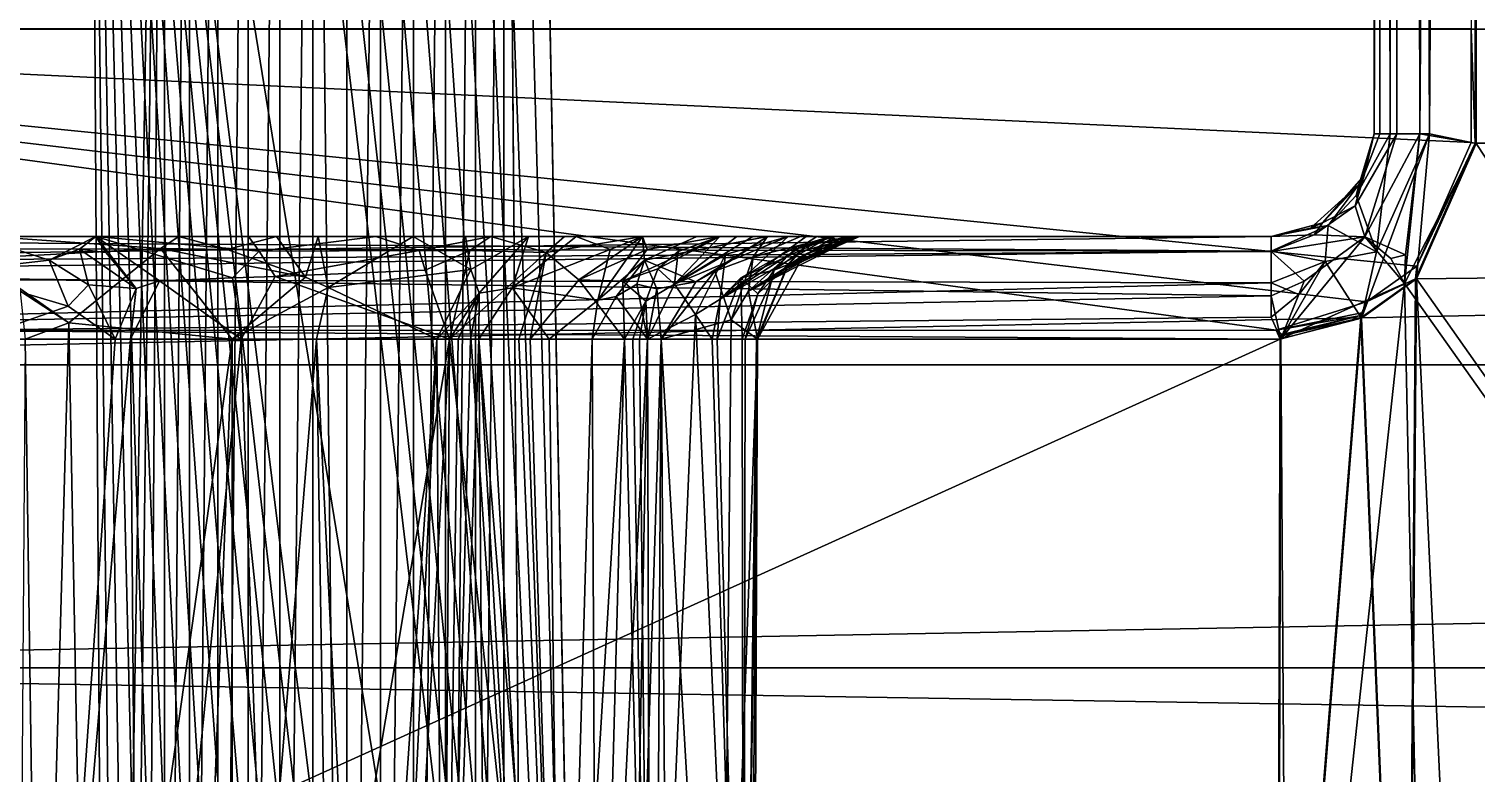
# Model space of a CAD drawing. Extents: x -30 to 83, y -53 to 60.
# Drawn here: x -0.119 to 2.699, y 0.551 to 2 of the extents above; entities that cross this region are included whole.
import ezdxf

# ---------------------------------------------------------------- set-up
doc = ezdxf.new("R2010")
doc.units = 0
doc.header["$MEASUREMENT"] = 0

msp = doc.modelspace()

# ---------------------------------------------------------------- linework, layer by layer
for points in [[(63.169998, -40), (-9.17, -40), (63.169998, 60)], [(-9.17, 60), (63.169998, 60), (-9.17, -40)], [(-7.187, 58, 2), (-7.187, -40, 2), (61.187, -40, 2)], [(61.187, 58, 2), (-7.187, 58, 2), (61.187, -40, 2)], [(2.5, 17.190451, 54.500221), (2.5, 1.795481, 54.500221), (2.5, 17.190451, 66.500221)], [(2.5, 1.795481, 54.500221), (2.5, 1.795481, 66.500221), (2.5, 17.190451, 66.500221)], [(2.54217, 17.190451, 54.377842), (2.53148, 1.795481, 54.39286), (2.5, 17.190451, 54.500221)], [(2.53148, 1.795481, 54.39286), (2.51111, 1.795481, 54.436111), (2.5, 17.190451, 54.500221)], [(2.5, 1.795481, 54.500221), (2.5, 17.190451, 54.500221), (2.51111, 1.795481, 54.436111)], [(2.5, 17.190451, 66.500221), (2.5, 1.795481, 66.500221), (2.55854, 17.190451, 66.639069)], [(2.54443, 1.795481, 66.625069), (2.55854, 17.190451, 66.639069), (2.5, 1.795481, 66.500221)], [(2.54217, 17.190451, 54.377842), (2.60809, 1.795481, 54.323662), (2.53148, 1.795481, 54.39286)], [(2.54217, 17.190451, 54.377842), (2.61992, 17.190451, 54.317379), (2.60809, 1.795481, 54.323662)], [(2.54443, 1.795481, 66.625069), (2.58918, 1.795481, 66.666077), (2.55854, 17.190451, 66.639069)], [(2.7, 17.190451, 66.700218), (2.55854, 17.190451, 66.639069), (2.58918, 1.795481, 66.666077)], [(2.69901, 1.776681, 66.700218), (2.7, 17.190451, 66.700218), (2.58918, 1.795481, 66.666077)], [(2.61992, 17.190451, 54.317379), (2.7, 17.190451, 54.30022), (2.60809, 1.795481, 54.323662)], [(2.69901, 1.776681, 54.30022), (2.60809, 1.795481, 54.323662), (2.7, 17.190451, 54.30022)], [(2.697, 1.777, 53.998001), (2.697359, 7.31, 53.998001), (2.689101, 2, 54)], [(2.697359, 7.31, 53.998001), (2.697, 1.777, 53.998001), (25.003, 1.777, 53.998001)], [(2.697359, 7.31, 53.998001), (25.003, 1.777, 53.998001), (25.002642, 7.31, 53.998001)], [(-2, 7, 68), (-2, -4, 68), (0.014999, 4.369999, 68)], [(-2, -4, 67), (-2, 7, 67), (-0.002998, 3.998001, 67)], [(0.964001, 4.692001, 68), (27.194, -2.101002, 68), (27.145, 4.145, 68)], [(0.964001, 4.692001, 68), (0.985001, 4.630001, 68), (27.145, -2.145, 68)], [(27.145, -2.145, 68), (27.194, -2.101002, 68), (0.964001, 4.692001, 68)], [(0.985001, 4.630001, 68), (0.998001, 4.566002, 68), (27.101, -2.194, 68)], [(27.101, -2.194, 68), (27.145, -2.145, 68), (0.985001, 4.630001, 68)], [(0.998001, 4.566002, 68), (1.001999, 4.5, 68), (27.064999, -2.249001, 68)], [(27.064999, -2.249001, 68), (27.101, -2.194, 68), (0.998001, 4.566002, 68)], [(0.972668, -2.015999, 67), (0.855, 4.145, 67), (26.997, 4.5, 67)], [(0.964001, -2.307999, 67), (0.935001, -2.249001, 67), (26.997, 4.5, 67)], [(0.935001, -2.249001, 67), (0.972668, -2.015999, 67), (26.997, 4.5, 67)], [(26.997, 4.5, 67), (27.001999, 4.433998, 67), (0.964001, -2.307999, 67)], [(1.001999, 4.5, 68), (0.998001, 4.433998, 68), (27.035999, -2.307999, 68)], [(27.035999, -2.307999, 68), (27.064999, -2.249001, 68), (1.001999, 4.5, 68)], [(0.985001, -2.369999, 67), (0.964001, -2.307999, 67), (27.001999, 4.433998, 67)], [(0.998001, 4.433998, 68), (0.985001, 4.369999, 68), (27.014999, -2.369999, 68)], [(27.001999, 4.433998, 67), (27.014999, 4.369999, 67), (0.985001, -2.369999, 67)], [(27.014999, -2.369999, 68), (27.035999, -2.307999, 68), (0.998001, 4.433998, 68)], [(0.014999, 4.369999, 68), (-2, -4, 68), (0.035999, 4.307999, 68)], [(0.985001, 4.369999, 68), (0.964001, 4.307999, 68), (27.001999, -2.433998, 68)], [(27.001999, -2.433998, 68), (27.014999, -2.369999, 68), (0.985001, 4.369999, 68)], [(0.998001, -2.433998, 67), (0.985001, -2.369999, 67), (27.014999, 4.369999, 67)], [(27.014999, 4.369999, 67), (27.035999, 4.307999, 67), (0.998001, -2.433998, 67)], [(0.035999, 4.307999, 68), (-2, -4, 68), (0.064999, 4.249001, 68)], [(0.964001, 4.307999, 68), (0.935001, 4.249001, 68), (26.997, -2.5, 68)], [(26.997, -2.5, 68), (27.001999, -2.433998, 68), (0.964001, 4.307999, 68)], [(1.001999, -2.5, 67), (0.998001, -2.433998, 67), (27.035999, 4.307999, 67)], [(27.035999, 4.307999, 67), (27.064999, 4.249001, 67), (1.001999, -2.5, 67)], [(0.064999, 4.249001, 68), (-2, -4, 68), (0.101002, 4.194, 68)], [(0.935001, 4.249001, 68), (0.898998, 4.194, 68), (26.997, -2.5, 68)], [(27.064999, 4.249001, 67), (27.101, 4.194, 67), (0.998001, -2.566002, 67)], [(0.998001, -2.566002, 67), (1.001999, -2.5, 67), (27.064999, 4.249001, 67)], [(0.101002, 4.194, 68), (-2, -4, 68), (0.145, 4.145, 68)], [(0.898998, 4.194, 68), (0.855, 4.145, 68), (27.001999, -2.566002, 68)], [(27.001999, -2.566002, 68), (26.997, -2.5, 68), (0.898998, 4.194, 68)], [(27.101, 4.194, 67), (27.145, 4.145, 67), (0.985001, -2.630001, 67)], [(0.985001, -2.630001, 67), (0.998001, -2.566002, 67), (27.101, 4.194, 67)], [(0.145, 4.145, 68), (-2, -4, 68), (0.035999, -2.307999, 68)], [(0.035999, -2.307999, 68), (0.064999, -2.249001, 68), (0.145, 4.145, 68)], [(0.064999, -2.249001, 68), (0.101002, -2.194, 68), (0.145, 4.145, 68)], [(0.101002, -2.194, 68), (0.145, -2.145, 68), (0.145, 4.145, 68)], [(0.194, 4.101002, 68), (0.145, 4.145, 68), (0.145, -2.145, 68)], [(0.855, 4.145, 68), (0.806, 4.101002, 68), (27.001999, -2.566002, 68)], [(0.855, 4.145, 67), (0.972668, -2.015999, 67), (0.806, 4.101002, 67)], [(27.145, 4.145, 67), (27.194, 4.101002, 67), (0.964001, -2.692001, 67)], [(0.964001, -2.692001, 67), (0.985001, -2.630001, 67), (27.145, 4.145, 67)], [(0.145, -2.145, 68), (0.194, -2.101002, 68), (0.194, 4.101002, 68)], [(0.249001, 4.064999, 68), (0.194, 4.101002, 68), (0.194, -2.101002, 68)], [(0.806, 4.101002, 68), (0.750999, 4.064999, 68), (0.750999, -2.064999, 68)], [(0.806, -2.101002, 68), (0.806, 4.101002, 68), (0.750999, -2.064999, 68)], [(0.750999, 4.064999, 67), (0.806, 4.101002, 67), (0.972668, -2.015999, 67)], [(0.855, -2.145, 68), (0.806, 4.101002, 68), (0.806, -2.101002, 68)], [(0.855, -2.145, 68), (27.001999, -2.566002, 68), (0.806, 4.101002, 68)], [(27.194, 4.101002, 67), (27.145, -2.145, 67), (0.964001, -2.692001, 67)], [(-0.002998, 3.998001, 67), (0.249001, 4.064999, 67), (0.972668, -2.015999, 67)], [(0.194, -2.101002, 68), (0.249001, -2.064999, 68), (0.249001, 4.064999, 68)], [(0.307999, 4.035999, 68), (0.249001, 4.064999, 68), (0.249001, -2.064999, 68)], [(0.307999, 4.035999, 67), (0.972668, -2.015999, 67), (0.249001, 4.064999, 67)], [(0.750999, 4.064999, 68), (0.692001, 4.035999, 68), (0.692001, -2.035999, 68)], [(0.692001, -2.035999, 68), (0.750999, -2.064999, 68), (0.750999, 4.064999, 68)], [(0.692001, 4.035999, 67), (0.750999, 4.064999, 67), (0.972668, -2.015999, 67)], [(0.249001, -2.064999, 68), (0.307999, -2.035999, 68), (0.307999, 4.035999, 68)], [(0.369999, 4.014999, 68), (0.307999, 4.035999, 68), (0.307999, -2.035999, 68)], [(0.369999, 4.014999, 67), (0.972668, -2.015999, 67), (0.307999, 4.035999, 67)], [(0.692001, 4.035999, 68), (0.630001, 4.014999, 68), (0.630001, -2.014999, 68)], [(0.630001, -2.014999, 68), (0.692001, -2.035999, 68), (0.692001, 4.035999, 68)], [(0.630001, 4.014999, 67), (0.692001, 4.035999, 67), (0.972668, -2.015999, 67)], [(0.307999, -2.035999, 68), (0.369999, -2.014999, 68), (0.369999, 4.014999, 68)], [(0.433998, 4.001999, 68), (0.369999, 4.014999, 68), (0.369999, -2.014999, 68)], [(0.433998, 4.001999, 67), (0.972668, -2.015999, 67), (0.369999, 4.014999, 67)], [(0.369999, -2.014999, 68), (0.433998, -2.001999, 68), (0.433998, 4.001999, 68)], [(0.433998, -2.001999, 68), (0.5, -1.997002, 68), (0.433998, 4.001999, 68)], [(0.5, 3.998001, 68), (0.433998, 4.001999, 68), (0.5, -1.997002, 68)], [(0.5, 3.998001, 67), (0.972668, -2.015999, 67), (0.433998, 4.001999, 67)], [(0.566002, 4.001999, 68), (0.5, 3.998001, 68), (0.5, -1.997002, 68)], [(0.5, -1.997002, 68), (0.566002, -2.001999, 68), (0.566002, 4.001999, 68)], [(0.5, 3.998001, 67), (0.566002, 4.001999, 67), (0.972668, -2.015999, 67)], [(0.630001, 4.014999, 68), (0.566002, 4.001999, 68), (0.566002, -2.001999, 68)], [(0.566002, -2.001999, 68), (0.630001, -2.014999, 68), (0.630001, 4.014999, 68)], [(0.566002, 4.001999, 67), (0.630001, 4.014999, 67), (0.972668, -2.015999, 67)], [(-2, -4, 67), (-0.002998, 3.998001, 67), (0.035999, -2.307999, 67)], [(0.5, -1.997002, 67), (0.433998, -2.001999, 67), (-0.002998, 3.998001, 67)], [(0.064999, -2.249001, 67), (0.035999, -2.307999, 67), (-0.002998, 3.998001, 67)], [(0.064999, -2.249001, 67), (-0.002998, 3.998001, 67), (0.101002, -2.194, 67)], [(0.145, -2.145, 67), (0.101002, -2.194, 67), (-0.002998, 3.998001, 67)], [(0.194, -2.101002, 67), (0.145, -2.145, 67), (-0.002998, 3.998001, 67)], [(0.249001, -2.064999, 67), (0.194, -2.101002, 67), (-0.002998, 3.998001, 67)], [(0.433998, -2.001999, 67), (0.369999, -2.014999, 67), (-0.002998, 3.998001, 67)], [(0.369999, -2.014999, 67), (0.307999, -2.035999, 67), (-0.002998, 3.998001, 67)], [(0.307999, -2.035999, 67), (0.249001, -2.064999, 67), (-0.002998, 3.998001, 67)], [(0.566002, -2.001999, 67), (0.5, -1.997002, 67), (-0.002998, 3.998001, 67)], [(0.566002, -2.001999, 67), (-0.002998, 3.998001, 67), (0.630001, -2.014999, 67)], [(0.692001, -2.035999, 67), (-0.002998, 3.998001, 67), (0.750999, -2.064999, 67)], [(0.972668, -2.015999, 67), (0.750999, -2.064999, 67), (-0.002998, 3.998001, 67)], [(0.630001, -2.014999, 67), (-0.002998, 3.998001, 67), (0.692001, -2.035999, 67)], [(-2, 2.703, 50.546001), (30, 1.999, 50.198002), (-2, 1.999, 50.198002)], [(-2, 2.703, 50.546001), (30, 2.703, 50.546001), (30, 1.999, 50.198002)], [(2.3094, 1.4132, 54), (-2, 2, 54), (-0.342, 1.4126, 54)], [(-2, 2, 54), (2.3094, 1.4132, 54), (2.485478, 1.46813, 54)], [(2.485478, 1.46813, 54), (2.583174, 1.537522, 54), (-2, 2, 54)], [(-2, 2, 54), (2.689087, 1.778565, 54), (2.689101, 2, 54)], [(2.689087, 1.778565, 54), (-2, 2, 54), (2.583174, 1.537522, 54)], [(-2, 1.999, 50.198002), (30, 1.999, 50.198002), (-2, 1.346, 49.762001)], [(30, 1.346, 49.762001), (-2, 1.346, 49.762001), (30, 1.999, 50.198002)], [(2.689087, 1.778565, 54), (2.697, 1.777, 53.998001), (2.689101, 2, 54)], [(2.54443, 1.795481, 66.625069), (2.4633, 1.654941, 66.574638), (2.48212, 1.594771, 66.65255)], [(2.4633, 1.654941, 66.574638), (2.54443, 1.795481, 66.625069), (2.5, 1.795481, 66.500221)], [(2.5, 1.795481, 66.500221), (2.48066, 1.714001, 66.500221), (2.4633, 1.654941, 66.574638)], [(2.5, 1.795481, 54.500221), (2.46533, 1.675511, 54.44585), (2.47114, 1.697271, 54.500221)], [(2.46533, 1.675511, 54.44585), (2.5, 1.795481, 54.500221), (2.51111, 1.795481, 54.436111)], [(2.46533, 1.675511, 54.44585), (2.51111, 1.795481, 54.436111), (2.53148, 1.795481, 54.39286)], [(2.53148, 1.795481, 54.39286), (2.50476, 1.565751, 54.325039), (2.46533, 1.675511, 54.44585)], [(2.47114, 1.697271, 54.500221), (2.48066, 1.714001, 66.500221), (2.5, 1.795481, 54.500221)], [(2.50476, 1.565751, 54.325039), (2.60809, 1.795481, 54.323662), (2.47574, 1.436881, 54.30022)], [(2.47574, 1.436881, 54.30022), (2.60809, 1.795481, 54.323662), (2.5827, 1.512871, 54.30022)], [(2.5, 1.795481, 66.500221), (2.5, 1.795481, 54.500221), (2.48066, 1.714001, 66.500221)], [(2.58918, 1.795481, 66.666077), (2.48212, 1.594771, 66.65255), (2.56156, 1.560081, 66.693787)], [(2.58918, 1.795481, 66.666077), (2.54443, 1.795481, 66.625069), (2.48212, 1.594771, 66.65255)], [(2.53148, 1.795481, 54.39286), (2.60809, 1.795481, 54.323662), (2.50476, 1.565751, 54.325039)], [(2.56156, 1.560081, 66.693787), (2.5592, 1.504281, 66.700218), (2.58918, 1.795481, 66.666077)], [(2.58918, 1.795481, 66.666077), (2.5592, 1.504281, 66.700218), (2.69901, 1.776681, 66.700218)], [(2.5592, 1.504281, 66.700218), (7.02967, -4.802359, 66.700218), (2.69901, 1.776681, 66.700218)], [(2.581, 1.513, 53.998001), (2.564, -0.727, 53.998001), (25.003, 1.777, 53.998001)], [(2.564, -0.727, 53.998001), (2.697, -0.973, 53.998001), (25.003, 1.777, 53.998001)], [(2.697, 1.777, 53.998001), (2.581, 1.513, 53.998001), (25.003, 1.777, 53.998001)], [(2.697, 1.777, 53.998001), (2.583174, 1.537522, 54), (2.581, 1.513, 53.998001)], [(2.60809, 1.795481, 54.323662), (2.69901, 1.776681, 54.30022), (2.5827, 1.512871, 54.30022)], [(2.5827, 1.512871, 54.30022), (2.69901, 1.776681, 54.30022), (7.02967, -4.802359, 54.30022)], [(2.583174, 1.537522, 54), (2.697, 1.777, 53.998001), (2.689087, 1.778565, 54)], [(25.003, 1.777, 53.998001), (2.697, -0.973, 53.998001), (9.813, -4.804, 53.998001)], [(2.47114, 1.697271, 54.500221), (2.41043, 1.616901, 54.438259), (2.37609, 1.611831, 54.500221)], [(2.37609, 1.611831, 54.500221), (2.39997, 1.622391, 66.500221), (2.47114, 1.697271, 54.500221)], [(2.48066, 1.714001, 66.500221), (2.47114, 1.697271, 54.500221), (2.39997, 1.622391, 66.500221)], [(2.39997, 1.622391, 66.500221), (2.4633, 1.654941, 66.574638), (2.48066, 1.714001, 66.500221)], [(2.41043, 1.616901, 54.438259), (2.47114, 1.697271, 54.500221), (2.46533, 1.675511, 54.44585)], [(2.46533, 1.675511, 54.44585), (2.50476, 1.565751, 54.325039), (2.41043, 1.616901, 54.438259)], [(2.38319, 1.599141, 66.571922), (2.4633, 1.654941, 66.574638), (2.39997, 1.622391, 66.500221)], [(2.4633, 1.654941, 66.574638), (2.38319, 1.599141, 66.571922), (2.48212, 1.594771, 66.65255)], [(2.3, 1.595551, 66.500221), (2.39997, 1.622391, 66.500221), (2.37609, 1.611831, 54.500221)], [(2.38319, 1.599141, 66.571922), (2.39997, 1.622391, 66.500221), (2.3, 1.595551, 66.500221)], [(2.3, 1.595551, 54.500221), (2.37609, 1.611831, 54.500221), (2.41043, 1.616901, 54.438259)], [(2.3, 1.595551, 54.500221), (2.41043, 1.616901, 54.438259), (2.3, 1.566771, 54.401321)], [(2.41043, 1.616901, 54.438259), (2.40466, 1.546811, 54.349331), (2.3, 1.566771, 54.401321)], [(2.3, 1.595551, 54.500221), (2.3, 1.595551, 66.500221), (2.37609, 1.611831, 54.500221)], [(2.50476, 1.565751, 54.325039), (2.40466, 1.546811, 54.349331), (2.41043, 1.616901, 54.438259)], [(0.01133, 1.595551, 61.727219), (-2.10865, 1.595171, 66.501266), (0.30902, 1.595551, 61.747341)], [(2.3, 1.595551, 66.500221), (0.30902, 1.595551, 61.747341), (-2.10865, 1.595171, 66.501266)], [(-2.10865, 1.595171, 66.501266), (0.01133, 1.595551, 61.727219), (-0.22281, 1.595551, 61.657032)], [(-2.10865, 1.595171, 66.501266), (-2.1, 1.539081, 66.63459), (2.3, 1.595551, 66.500221)], [(-2.1, 1.595551, 54.500221), (-0.19604, 1.595551, 59.337261), (0.17339, 1.595551, 59.25613)], [(2.3, 1.595551, 54.500221), (-2.1, 1.595551, 54.500221), (0.17339, 1.595551, 59.25613)], [(2.3, 1.595551, 54.500221), (2.3, 1.566771, 54.401321), (-2.1, 1.595551, 54.500221)], [(-2.1, 1.595551, 54.500221), (2.3, 1.566771, 54.401321), (-2.1, 1.574771, 54.416698)], [(2.3, 1.595551, 66.500221), (-2.1, 1.539081, 66.63459), (2.3, 1.566091, 66.603706)], [(-0.07939, 1.549631, 61.58065), (-0.26987, 1.527581, 61.472061), (-0.22281, 1.595551, 61.657032)], [(0.13771, 1.572451, 59.34581), (-0.19604, 1.595551, 59.337261), (-0.23238, 1.552361, 59.484638)], [(-0.07939, 1.549631, 61.58065), (-0.22281, 1.595551, 61.657032), (0.01133, 1.595551, 61.727219)], [(-0.19604, 1.595551, 59.337261), (0.13771, 1.572451, 59.34581), (0.17339, 1.595551, 59.25613)], [(-0.07939, 1.549631, 61.58065), (0.01133, 1.595551, 61.727219), (-0.01998, 1.570791, 61.624619)], [(0.03136, 1.564271, 61.624222), (-0.01998, 1.570791, 61.624619), (0.01133, 1.595551, 61.727219)], [(0.32943, 1.566821, 61.648659), (0.01133, 1.595551, 61.727219), (0.30902, 1.595551, 61.747341)], [(0.01133, 1.595551, 61.727219), (0.0903, 1.494401, 61.56707), (0.03136, 1.564271, 61.624222)], [(0.27785, 1.514811, 61.590939), (0.13576, 1.509461, 61.583561), (0.01133, 1.595551, 61.727219)], [(0.0903, 1.494401, 61.56707), (0.01133, 1.595551, 61.727219), (0.13576, 1.509461, 61.583561)], [(0.32943, 1.566821, 61.648659), (0.27785, 1.514811, 61.590939), (0.01133, 1.595551, 61.727219)], [(0.13771, 1.572451, 59.34581), (0.26699, 1.570111, 59.343231), (0.17339, 1.595551, 59.25613)], [(0.17339, 1.595551, 59.25613), (0.36334, 1.595551, 59.255669), (2.3, 1.595551, 54.500221)], [(0.17339, 1.595551, 59.25613), (0.26699, 1.570111, 59.343231), (0.36334, 1.595551, 59.255669)], [(0.4198, 1.516751, 59.421421), (0.36334, 1.595551, 59.255669), (0.26699, 1.570111, 59.343231)], [(0.5569, 1.595551, 61.70908), (0.30902, 1.595551, 61.747341), (2.3, 1.595551, 66.500221)], [(0.5569, 1.595551, 61.70908), (0.32943, 1.566821, 61.648659), (0.30902, 1.595551, 61.747341)], [(0.5569, 1.595551, 61.70908), (0.6412, 1.568361, 61.582951), (0.32943, 1.566821, 61.648659)], [(0.36334, 1.595551, 59.255669), (0.44435, 1.595551, 59.265419), (2.3, 1.595551, 54.500221)], [(0.44435, 1.595551, 59.265419), (0.36334, 1.595551, 59.255669), (0.4198, 1.516751, 59.421421)], [(0.4198, 1.516751, 59.421421), (0.46407, 1.496571, 59.442211), (0.44435, 1.595551, 59.265419)], [(0.44435, 1.595551, 59.265419), (0.6294, 1.595551, 59.309502), (2.3, 1.595551, 54.500221)], [(0.6294, 1.595551, 59.309502), (0.44435, 1.595551, 59.265419), (0.46407, 1.496571, 59.442211)], [(0.74136, 1.531371, 59.510502), (0.6294, 1.595551, 59.309502), (0.46407, 1.496571, 59.442211)], [(2.3, 1.595551, 66.500221), (0.78072, 1.595551, 61.630329), (0.5569, 1.595551, 61.70908)], [(0.78072, 1.595551, 61.630329), (0.6412, 1.568361, 61.582951), (0.5569, 1.595551, 61.70908)], [(0.6294, 1.595551, 59.309502), (0.7315, 1.595551, 59.347), (2.3, 1.595551, 54.500221)], [(0.6294, 1.595551, 59.309502), (0.74136, 1.531371, 59.510502), (0.7315, 1.595551, 59.347)], [(0.73969, 1.568521, 61.543339), (0.6412, 1.568361, 61.582951), (0.78072, 1.595551, 61.630329)], [(2.3, 1.595551, 54.500221), (0.7315, 1.595551, 59.347), (0.85404, 1.595551, 59.405849)], [(0.74136, 1.531371, 59.510502), (0.85404, 1.595551, 59.405849), (0.7315, 1.595551, 59.347)], [(0.73969, 1.568521, 61.543339), (0.78072, 1.595551, 61.630329), (0.888, 1.564581, 61.453789)], [(0.75816, 1.485381, 59.555542), (0.85404, 1.595551, 59.405849), (0.74136, 1.531371, 59.510502)], [(0.85404, 1.595551, 59.405849), (0.75816, 1.485381, 59.555542), (0.82233, 1.495521, 59.584541)], [(0.924, 1.595551, 61.552589), (0.78072, 1.595551, 61.630329), (2.3, 1.595551, 66.500221)], [(0.924, 1.595551, 61.552589), (0.888, 1.564581, 61.453789), (0.78072, 1.595551, 61.630329)], [(0.9469, 1.595551, 59.462521), (0.82233, 1.495521, 59.584541), (1.01269, 1.570451, 59.634102)], [(0.82233, 1.495521, 59.584541), (0.9469, 1.595551, 59.462521), (0.85404, 1.595551, 59.405849)], [(0.85404, 1.595551, 59.405849), (0.9469, 1.595551, 59.462521), (2.3, 1.595551, 54.500221)], [(0.924, 1.595551, 61.552589), (1.0761, 1.595551, 61.438339), (0.888, 1.564581, 61.453789)], [(1.0761, 1.595551, 61.438339), (0.95188, 1.511401, 61.33305), (0.888, 1.564581, 61.453789)], [(2.3, 1.595551, 66.500221), (1.0761, 1.595551, 61.438339), (0.924, 1.595551, 61.552589)], [(0.9469, 1.595551, 59.462521), (1.0761, 1.595551, 59.562099), (2.3, 1.595551, 54.500221)], [(1.0761, 1.595551, 59.562099), (0.9469, 1.595551, 59.462521), (1.01269, 1.570451, 59.634102)], [(0.95188, 1.511401, 61.33305), (1.0761, 1.595551, 61.438339), (1.08511, 1.570451, 61.296741)], [(0.98871, 1.471761, 59.731529), (1.07952, 1.549511, 59.742661), (1.0761, 1.595551, 59.562099)], [(1.0761, 1.595551, 59.562099), (1.01269, 1.570451, 59.634102), (0.98871, 1.471761, 59.731529)], [(1.03731, 1.508951, 61.251148), (1.08511, 1.570451, 61.296741), (1.22612, 1.595551, 61.28104)], [(1.22612, 1.595551, 61.28104), (1.10551, 1.532521, 61.19989), (1.03731, 1.508951, 61.251148)], [(1.0761, 1.595551, 59.562099), (1.1816, 1.595551, 59.667999), (2.3, 1.595551, 54.500221)], [(1.22612, 1.595551, 61.28104), (1.0761, 1.595551, 61.438339), (2.3, 1.595551, 66.500221)], [(1.0761, 1.595551, 61.438339), (1.22612, 1.595551, 61.28104), (1.08511, 1.570451, 61.296741)], [(1.1816, 1.595551, 59.667999), (1.0761, 1.595551, 59.562099), (1.07952, 1.549511, 59.742661)], [(1.07952, 1.549511, 59.742661), (1.17951, 1.507471, 59.93784), (1.31949, 1.595551, 59.853149)], [(1.31949, 1.595551, 59.853149), (1.1816, 1.595551, 59.667999), (1.07952, 1.549511, 59.742661)], [(1.14531, 1.566091, 61.2164), (1.10551, 1.532521, 61.19989), (1.22612, 1.595551, 61.28104)], [(1.25917, 1.595551, 61.237831), (1.13843, 1.502861, 61.120102), (1.22612, 1.595551, 61.28104)], [(1.13843, 1.502861, 61.120102), (1.25917, 1.595551, 61.237831), (1.29032, 1.595551, 61.193218)], [(1.14531, 1.566091, 61.2164), (1.22612, 1.595551, 61.28104), (1.13843, 1.502861, 61.120102)], [(1.23754, 1.560471, 61.06881), (1.13843, 1.502861, 61.120102), (1.35916, 1.595551, 61.075989)], [(1.29032, 1.595551, 61.193218), (1.35916, 1.595551, 61.075989), (1.13843, 1.502861, 61.120102)], [(1.21685, 1.528211, 59.971298), (1.31949, 1.595551, 59.853149), (1.17951, 1.507471, 59.93784)], [(2.3, 1.595551, 54.500221), (1.1816, 1.595551, 59.667999), (1.31949, 1.595551, 59.853149)], [(1.31949, 1.595551, 59.853149), (1.21685, 1.528211, 59.971298), (1.29141, 1.555901, 60.0564)], [(1.25917, 1.595551, 61.237831), (1.22612, 1.595551, 61.28104), (2.3, 1.595551, 66.500221)], [(1.22731, 1.473601, 60.929089), (1.39464, 1.595551, 61.002522), (1.41541, 1.595551, 60.952229)], [(1.22731, 1.473601, 60.929089), (1.23754, 1.560471, 61.06881), (1.35916, 1.595551, 61.075989)], [(1.39464, 1.595551, 61.002522), (1.22731, 1.473601, 60.929089), (1.35916, 1.595551, 61.075989)], [(1.22731, 1.473601, 60.929089), (1.41541, 1.595551, 60.952229), (1.44214, 1.595551, 60.875141)], [(1.44214, 1.595551, 60.875141), (1.26724, 1.514811, 60.89476), (1.22731, 1.473601, 60.929089)], [(1.29032, 1.595551, 61.193218), (1.25917, 1.595551, 61.237831), (2.3, 1.595551, 66.500221)], [(1.26724, 1.514811, 60.89476), (1.44214, 1.595551, 60.875141), (1.37624, 1.576191, 60.814178)], [(1.28204, 1.489221, 60.200169), (1.49261, 1.595551, 60.36446), (1.4761, 1.595551, 60.256931)], [(1.49261, 1.595551, 60.36446), (1.28204, 1.489221, 60.200169), (1.35564, 1.533501, 60.476151)], [(1.4761, 1.595551, 60.256931), (1.37506, 1.572121, 60.225601), (1.28204, 1.489221, 60.200169)], [(1.4503, 1.595551, 60.151249), (1.28204, 1.489221, 60.200169), (1.37506, 1.572121, 60.225601)], [(1.4503, 1.595551, 60.151249), (1.29141, 1.555901, 60.0564), (1.28204, 1.489221, 60.200169)], [(1.35916, 1.595551, 61.075989), (1.29032, 1.595551, 61.193218), (2.3, 1.595551, 66.500221)], [(1.29141, 1.555901, 60.0564), (1.4503, 1.595551, 60.151249), (1.38317, 1.595551, 59.973259)], [(1.38317, 1.595551, 59.973259), (1.31949, 1.595551, 59.853149), (1.29141, 1.555901, 60.0564)], [(1.31949, 1.595551, 59.853149), (1.38317, 1.595551, 59.973259), (2.3, 1.595551, 54.500221)], [(1.33215, 1.530051, 60.714939), (1.37624, 1.576191, 60.814178), (1.49261, 1.595551, 60.635979)], [(1.38323, 1.566091, 60.674221), (1.33215, 1.530051, 60.714939), (1.49261, 1.595551, 60.635979)], [(1.49261, 1.595551, 60.36446), (1.35564, 1.533501, 60.476151), (1.49852, 1.595551, 60.445839)], [(1.46076, 1.591091, 60.51992), (1.49852, 1.595551, 60.445839), (1.35564, 1.533501, 60.476151)], [(1.35564, 1.533501, 60.476151), (1.38995, 1.559751, 60.54388), (1.46076, 1.591091, 60.51992)], [(1.38323, 1.566091, 60.674221), (1.49261, 1.595551, 60.635979), (1.35856, 1.538521, 60.597191)], [(1.35856, 1.538521, 60.597191), (1.49261, 1.595551, 60.635979), (1.38995, 1.559751, 60.54388)], [(1.39464, 1.595551, 61.002522), (1.35916, 1.595551, 61.075989), (2.3, 1.595551, 66.500221)], [(1.4761, 1.595551, 60.256931), (1.4503, 1.595551, 60.151249), (1.37506, 1.572121, 60.225601)], [(1.49261, 1.595551, 60.635979), (1.37624, 1.576191, 60.814178), (1.44214, 1.595551, 60.875141)], [(1.38317, 1.595551, 59.973259), (1.4503, 1.595551, 60.151249), (2.3, 1.595551, 54.500221)], [(1.46076, 1.591091, 60.51992), (1.38995, 1.559751, 60.54388), (1.49261, 1.595551, 60.635979)], [(2.3, 1.595551, 66.500221), (1.41541, 1.595551, 60.952229), (1.39464, 1.595551, 61.002522)], [(1.44214, 1.595551, 60.875141), (1.41541, 1.595551, 60.952229), (2.3, 1.595551, 66.500221)], [(1.49261, 1.595551, 60.635979), (1.44214, 1.595551, 60.875141), (2.3, 1.595551, 66.500221)], [(2.3, 1.595551, 54.500221), (1.4503, 1.595551, 60.151249), (1.4761, 1.595551, 60.256931)], [(1.46076, 1.591091, 60.51992), (1.49261, 1.595551, 60.635979), (1.49852, 1.595551, 60.445839)], [(2.3, 1.595551, 54.500221), (1.4761, 1.595551, 60.256931), (1.49261, 1.595551, 60.36446)], [(2.3, 1.595551, 66.500221), (1.49852, 1.595551, 60.445839), (1.49261, 1.595551, 60.635979)], [(1.49261, 1.595551, 60.36446), (1.49852, 1.595551, 60.445839), (2.3, 1.595551, 54.500221)], [(2.3, 1.595551, 54.500221), (1.49852, 1.595551, 60.445839), (2.3, 1.595551, 66.500221)], [(2.38319, 1.599141, 66.571922), (2.3, 1.595551, 66.500221), (2.3, 1.566091, 66.603706)], [(2.3, 1.566091, 66.603706), (2.48212, 1.594771, 66.65255), (2.38319, 1.599141, 66.571922)], [(2.36408, 1.508741, 66.66851), (2.48212, 1.594771, 66.65255), (2.3, 1.566091, 66.603706)], [(2.5592, 1.504281, 66.700218), (2.48212, 1.594771, 66.65255), (2.31881, 1.396601, 66.700218)], [(2.31881, 1.396601, 66.700218), (2.48212, 1.594771, 66.65255), (2.36408, 1.508741, 66.66851)], [(2.53287, 1.553051, 66.689323), (2.48212, 1.594771, 66.65255), (2.5592, 1.504281, 66.700218)], [(2.53287, 1.553051, 66.689323), (2.56156, 1.560081, 66.693787), (2.48212, 1.594771, 66.65255)], [(-2.1, 1.574771, 54.416698), (2.3, 1.566771, 54.401321), (-2.1, 1.514811, 54.341301)], [(2.3, 1.505331, 54.33593), (-2.1, 1.514811, 54.341301), (2.3, 1.566771, 54.401321)], [(2.3, 1.566091, 66.603706), (-2.1, 1.539081, 66.63459), (2.3, 1.480111, 66.68148)], [(-0.26987, 1.527581, 61.472061), (-0.07939, 1.549631, 61.58065), (-0.0424, 1.459711, 61.520241)], [(-0.23238, 1.552361, 59.484638), (-0.04087, 1.427661, 59.485531), (0.13771, 1.572451, 59.34581)], [(-0.04087, 1.427661, 59.485531), (-0.23238, 1.552361, 59.484638), (-0.13632, 1.494491, 59.49297)], [(-0.01998, 1.570791, 61.624619), (-0.00302, 1.501511, 61.553989), (-0.07939, 1.549631, 61.58065)], [(-0.0424, 1.459711, 61.520241), (-0.07939, 1.549631, 61.58065), (-0.00302, 1.501511, 61.553989)], [(-0.04087, 1.427661, 59.485531), (0.2768, 1.395611, 59.450562), (0.13771, 1.572451, 59.34581)], [(-0.00302, 1.501511, 61.553989), (-0.01998, 1.570791, 61.624619), (0.0903, 1.494401, 61.56707)], [(0.03136, 1.564271, 61.624222), (0.0903, 1.494401, 61.56707), (-0.01998, 1.570791, 61.624619)], [(0.4198, 1.516751, 59.421421), (0.26699, 1.570111, 59.343231), (0.13771, 1.572451, 59.34581)], [(0.2768, 1.395611, 59.450562), (0.4198, 1.516751, 59.421421), (0.13771, 1.572451, 59.34581)], [(0.32943, 1.566821, 61.648659), (0.36102, 1.517931, 61.587662), (0.27785, 1.514811, 61.590939)], [(0.36102, 1.517931, 61.587662), (0.32943, 1.566821, 61.648659), (0.6412, 1.568361, 61.582951)], [(0.36102, 1.517931, 61.587662), (0.6412, 1.568361, 61.582951), (0.65281, 1.530051, 61.527302)], [(0.6412, 1.568361, 61.582951), (0.73969, 1.568521, 61.543339), (0.65281, 1.530051, 61.527302)], [(0.70037, 1.395611, 61.44873), (0.65281, 1.530051, 61.527302), (0.73969, 1.568521, 61.543339)], [(0.70037, 1.395611, 61.44873), (0.73969, 1.568521, 61.543339), (0.888, 1.564581, 61.453789)], [(0.8354, 1.395611, 61.371891), (0.70037, 1.395611, 61.44873), (0.888, 1.564581, 61.453789)], [(1.01269, 1.570451, 59.634102), (0.82233, 1.495521, 59.584541), (0.98871, 1.471761, 59.731529)], [(0.8354, 1.395611, 61.371891), (0.888, 1.564581, 61.453789), (0.85732, 1.395611, 61.356762)], [(0.888, 1.564581, 61.453789), (0.95188, 1.511401, 61.33305), (0.85732, 1.395611, 61.356762)], [(1.08511, 1.570451, 61.296741), (1.03731, 1.508951, 61.251148), (0.95188, 1.511401, 61.33305)], [(1.02485, 1.479101, 59.761181), (1.07952, 1.549511, 59.742661), (0.98871, 1.471761, 59.731529)], [(1.06481, 1.502531, 59.788132), (1.07952, 1.549511, 59.742661), (1.02485, 1.479101, 59.761181)], [(1.10399, 1.493861, 59.843231), (1.07952, 1.549511, 59.742661), (1.06481, 1.502531, 59.788132)], [(1.07952, 1.549511, 59.742661), (1.10399, 1.493861, 59.843231), (1.17951, 1.507471, 59.93784)], [(1.14531, 1.566091, 61.2164), (1.13843, 1.502861, 61.120102), (1.10551, 1.532521, 61.19989)], [(1.17889, 1.443671, 61.014301), (1.13843, 1.502861, 61.120102), (1.23754, 1.560471, 61.06881)], [(1.17889, 1.443671, 61.014301), (1.23754, 1.560471, 61.06881), (1.22731, 1.473601, 60.929089)], [(1.21685, 1.528211, 59.971298), (1.24862, 1.433691, 60.150768), (1.29141, 1.555901, 60.0564)], [(1.29141, 1.555901, 60.0564), (1.24862, 1.433691, 60.150768), (1.28204, 1.489221, 60.200169)], [(1.33215, 1.530051, 60.714939), (1.26724, 1.514811, 60.89476), (1.37624, 1.576191, 60.814178)], [(1.35564, 1.533501, 60.476151), (1.29975, 1.395611, 60.477371), (1.38995, 1.559751, 60.54388)], [(1.38995, 1.559751, 60.54388), (1.29975, 1.395611, 60.477371), (1.35856, 1.538521, 60.597191)], [(1.38323, 1.566091, 60.674221), (1.32673, 1.509461, 60.665539), (1.33215, 1.530051, 60.714939)], [(1.32673, 1.509461, 60.665539), (1.38323, 1.566091, 60.674221), (1.35856, 1.538521, 60.597191)], [(2.3, 1.505331, 54.33593), (2.3, 1.566771, 54.401321), (2.40466, 1.546811, 54.349331)], [(2.36408, 1.508741, 66.66851), (2.3, 1.566091, 66.603706), (2.3, 1.480111, 66.68148)], [(2.50476, 1.565751, 54.325039), (2.47574, 1.436881, 54.30022), (2.40466, 1.546811, 54.349331)], [(2.56156, 1.560081, 66.693787), (2.53287, 1.553051, 66.689323), (2.5592, 1.504281, 66.700218)], [(-2.1, 1.395611, 66.700218), (2.3, 1.480111, 66.68148), (-2.1, 1.539081, 66.63459)], [(-0.22633, 1.395611, 61.435169), (-0.26987, 1.527581, 61.472061), (-0.0424, 1.459711, 61.520241)], [(0.65281, 1.530051, 61.527302), (0.70037, 1.395611, 61.44873), (0.36102, 1.517931, 61.587662)], [(0.67554, 1.395611, 59.540321), (0.74136, 1.531371, 59.510502), (0.46407, 1.496571, 59.442211)], [(0.75816, 1.485381, 59.555542), (0.74136, 1.531371, 59.510502), (0.67554, 1.395611, 59.540321)], [(1.08215, 1.469631, 61.165878), (1.03731, 1.508951, 61.251148), (1.10551, 1.532521, 61.19989)], [(1.13843, 1.502861, 61.120102), (1.08215, 1.469631, 61.165878), (1.10551, 1.532521, 61.19989)], [(1.17951, 1.507471, 59.93784), (1.11236, 1.395611, 59.901199), (1.21685, 1.528211, 59.971298)], [(1.11236, 1.395611, 59.901199), (1.24862, 1.433691, 60.150768), (1.21685, 1.528211, 59.971298)], [(1.33215, 1.530051, 60.714939), (1.30061, 1.483821, 60.708691), (1.26724, 1.514811, 60.89476)], [(1.28204, 1.489221, 60.200169), (1.29975, 1.395611, 60.477371), (1.35564, 1.533501, 60.476151)], [(1.35856, 1.538521, 60.597191), (1.29776, 1.395611, 60.568729), (1.32673, 1.509461, 60.665539)], [(1.29776, 1.395611, 60.568729), (1.35856, 1.538521, 60.597191), (1.29901, 1.395611, 60.545738)], [(1.29901, 1.395611, 60.545738), (1.35856, 1.538521, 60.597191), (1.29975, 1.395611, 60.477371)], [(1.32673, 1.509461, 60.665539), (1.30061, 1.483821, 60.708691), (1.33215, 1.530051, 60.714939)], [(2.40466, 1.546811, 54.349331), (2.35384, 1.482521, 54.31942), (2.3, 1.505331, 54.33593)], [(2.35384, 1.482521, 54.31942), (2.40466, 1.546811, 54.349331), (2.31881, 1.396601, 54.30022)], [(2.31881, 1.396601, 54.30022), (2.40466, 1.546811, 54.349331), (2.47574, 1.436881, 54.30022)], [(2.581, 1.513, 53.998001), (2.583174, 1.537522, 54), (2.485478, 1.46813, 54)], [(-2.1, 1.514811, 54.341301), (2.3, 1.505331, 54.33593), (-2.1, 1.395611, 54.30022)], [(2.3, 1.505331, 54.33593), (2.3, 1.438851, 54.305149), (-2.1, 1.395611, 54.30022)], [(-0.12601, 1.395611, 59.519852), (-0.04087, 1.427661, 59.485531), (-0.13632, 1.494491, 59.49297)], [(-0.00302, 1.501511, 61.553989), (0.04951, 1.395611, 61.530899), (-0.0424, 1.459711, 61.520241)], [(-0.00302, 1.501511, 61.553989), (0.0903, 1.494401, 61.56707), (0.04951, 1.395611, 61.530899)], [(0.04951, 1.395611, 61.530899), (0.0903, 1.494401, 61.56707), (0.07877, 1.395611, 61.53616)], [(0.13576, 1.509461, 61.583561), (0.07877, 1.395611, 61.53616), (0.0903, 1.494401, 61.56707)], [(0.07877, 1.395611, 61.53616), (0.13576, 1.509461, 61.583561), (0.29474, 1.395611, 61.547691)], [(0.27785, 1.514811, 61.590939), (0.29474, 1.395611, 61.547691), (0.13576, 1.509461, 61.583561)], [(0.46407, 1.496571, 59.442211), (0.4198, 1.516751, 59.421421), (0.2768, 1.395611, 59.450562)], [(0.44119, 1.395611, 59.46777), (0.46407, 1.496571, 59.442211), (0.2768, 1.395611, 59.450562)], [(0.36102, 1.517931, 61.587662), (0.29474, 1.395611, 61.547691), (0.27785, 1.514811, 61.590939)], [(0.29474, 1.395611, 61.547691), (0.36102, 1.517931, 61.587662), (0.70037, 1.395611, 61.44873)], [(0.46407, 1.496571, 59.442211), (0.44119, 1.395611, 59.46777), (0.67554, 1.395611, 59.540321)], [(0.89388, 1.395611, 59.670811), (0.82233, 1.495521, 59.584541), (0.75739, 1.395611, 59.580952)], [(0.75816, 1.485381, 59.555542), (0.75739, 1.395611, 59.580952), (0.82233, 1.495521, 59.584541)], [(0.82233, 1.495521, 59.584541), (0.89388, 1.395611, 59.670811), (0.98871, 1.471761, 59.731529)], [(0.95188, 1.511401, 61.33305), (1.04062, 1.395611, 61.19117), (0.85732, 1.395611, 61.356762)], [(1.03731, 1.508951, 61.251148), (1.04062, 1.395611, 61.19117), (0.95188, 1.511401, 61.33305)], [(1.02485, 1.479101, 59.761181), (1.08558, 1.395611, 59.86438), (1.06481, 1.502531, 59.788132)], [(1.04062, 1.395611, 61.19117), (1.03731, 1.508951, 61.251148), (1.08215, 1.469631, 61.165878)], [(1.10399, 1.493861, 59.843231), (1.06481, 1.502531, 59.788132), (1.08558, 1.395611, 59.86438)], [(1.08215, 1.469631, 61.165878), (1.13843, 1.502861, 61.120102), (1.08558, 1.395611, 61.136059)], [(1.13843, 1.502861, 61.120102), (1.17889, 1.443671, 61.014301), (1.08558, 1.395611, 61.136059)], [(1.11236, 1.395611, 59.901199), (1.10399, 1.493861, 59.843231), (1.08558, 1.395611, 59.86438)], [(1.11236, 1.395611, 59.901199), (1.17951, 1.507471, 59.93784), (1.10399, 1.493861, 59.843231)], [(1.26724, 1.514811, 60.89476), (1.22104, 1.395611, 60.8997), (1.22731, 1.473601, 60.929089)], [(1.27005, 1.395611, 60.749199), (1.22104, 1.395611, 60.8997), (1.26724, 1.514811, 60.89476)], [(1.26724, 1.514811, 60.89476), (1.30061, 1.483821, 60.708691), (1.27005, 1.395611, 60.749199)], [(1.32673, 1.509461, 60.665539), (1.27542, 1.395611, 60.726109), (1.30061, 1.483821, 60.708691)], [(1.32673, 1.509461, 60.665539), (1.29776, 1.395611, 60.568729), (1.27542, 1.395611, 60.726109)], [(2.3, 1.480111, 66.68148), (2.31881, 1.396601, 66.700218), (2.36408, 1.508741, 66.66851)], [(2.3, 1.505331, 54.33593), (2.35384, 1.482521, 54.31942), (2.3, 1.438851, 54.305149)], [(2.5592, 1.504281, 66.700218), (2.31881, 1.396601, 66.700218), (2.33135, -0.605509, 66.700218)], [(2.60578, -0.750719, 66.700218), (2.5592, 1.504281, 66.700218), (2.33135, -0.605509, 66.700218)], [(2.474, 1.437, 53.998001), (2.564, -0.727, 53.998001), (2.581, 1.513, 53.998001)], [(2.474, 1.437, 53.998001), (2.581, 1.513, 53.998001), (2.485478, 1.46813, 54)], [(2.47574, 1.436881, 54.30022), (2.5827, 1.512871, 54.30022), (2.56527, -0.726529, 54.300301)], [(2.5592, 1.504281, 66.700218), (2.60578, -0.750719, 66.700218), (7.02967, -4.802359, 66.700218)], [(2.56527, -0.726529, 54.300301), (2.5827, 1.512871, 54.30022), (2.69823, -0.972269, 54.30022)], [(7.02967, -4.802359, 54.30022), (2.69823, -0.972269, 54.30022), (2.5827, 1.512871, 54.30022)], [(2.3, 1.480111, 66.68148), (-2.1, 1.395611, 66.700218), (2.31881, 1.396601, 66.700218)], [(0.67554, 1.395611, 59.540321), (0.70037, 1.395611, 59.551708), (0.75816, 1.485381, 59.555542)], [(0.71691, 1.395611, 59.559742), (0.75816, 1.485381, 59.555542), (0.70037, 1.395611, 59.551708)], [(0.71691, 1.395611, 59.559742), (0.74107, 1.395611, 59.572128), (0.75816, 1.485381, 59.555542)], [(0.75739, 1.395611, 59.580952), (0.75816, 1.485381, 59.555542), (0.74107, 1.395611, 59.572128)], [(0.97755, 1.395611, 59.743141), (0.98871, 1.471761, 59.731529), (0.89388, 1.395611, 59.670811)], [(0.98871, 1.471761, 59.731529), (0.97755, 1.395611, 59.743141), (1.02485, 1.479101, 59.761181)], [(1.08558, 1.395611, 59.86438), (1.02485, 1.479101, 59.761181), (0.97755, 1.395611, 59.743141)], [(1.04062, 1.395611, 61.19117), (1.08215, 1.469631, 61.165878), (1.05723, 1.395611, 61.171692)], [(1.06994, 1.395611, 61.156109), (1.05723, 1.395611, 61.171692), (1.08215, 1.469631, 61.165878)], [(1.06994, 1.395611, 61.156109), (1.08215, 1.469631, 61.165878), (1.08558, 1.395611, 61.136059)], [(1.2115, 1.395611, 60.92215), (1.17889, 1.443671, 61.014301), (1.22731, 1.473601, 60.929089)], [(1.2115, 1.395611, 60.92215), (1.22731, 1.473601, 60.929089), (1.22104, 1.395611, 60.8997)], [(1.24862, 1.433691, 60.150768), (1.29975, 1.395611, 60.477371), (1.28204, 1.489221, 60.200169)], [(1.27005, 1.395611, 60.749199), (1.30061, 1.483821, 60.708691), (1.27542, 1.395611, 60.726109)], [(2.31881, 1.396601, 54.30022), (2.3, 1.438851, 54.305149), (2.35384, 1.482521, 54.31942)], [(2.47632, 1.44732, 54), (2.485478, 1.46813, 54), (2.3094, 1.4132, 54)], [(2.474, 1.437, 53.998001), (2.485478, 1.46813, 54), (2.47632, 1.44732, 54)], [(2.31881, 1.396601, 54.30022), (-2.1, 1.395611, 54.30022), (2.3, 1.438851, 54.305149)], [(0.04951, 1.395611, 61.530899), (-0.22633, 1.395611, 61.435169), (-0.0424, 1.459711, 61.520241)], [(1.17889, 1.443671, 61.014301), (1.09168, -0.605849, 61.12796), (1.08558, 1.395611, 61.136059)], [(1.27255, -0.605849, 60.737572), (1.09168, -0.605849, 61.12796), (1.17889, 1.443671, 61.014301)], [(1.2115, 1.395611, 60.92215), (1.27255, -0.605849, 60.737572), (1.17889, 1.443671, 61.014301)], [(2.471102, 1.44149, 54), (2.47632, 1.44732, 54), (2.3094, 1.4132, 54)], [(2.471102, 1.44149, 54), (2.3094, 1.4132, 54), (2.320684, 1.405053, 54)], [(2.311, -0.605, 53.998001), (2.564, -0.727, 53.998001), (2.474, 1.437, 53.998001)], [(2.317, 1.396, 53.998001), (2.311, -0.605, 53.998001), (2.474, 1.437, 53.998001)], [(2.56527, -0.726529, 54.300301), (2.31256, -0.604129, 54.30022), (2.47574, 1.436881, 54.30022)], [(2.31881, 1.396601, 54.30022), (2.47574, 1.436881, 54.30022), (2.31256, -0.604129, 54.30022)], [(2.474, 1.437, 53.998001), (2.32051, 1.402163, 54), (2.317, 1.396, 53.998001)], [(2.32051, 1.402163, 54), (2.471102, 1.44149, 54), (2.320684, 1.405053, 54)], [(2.474, 1.437, 53.998001), (2.471102, 1.44149, 54), (2.32051, 1.402163, 54)], [(2.471102, 1.44149, 54), (2.474, 1.437, 53.998001), (2.47632, 1.44732, 54)], [(-2, 1.395023, 53.998001), (2.317, 1.396, 53.998001), (-0.342, 1.4126, 54)], [(2.3094, 1.4132, 54), (-0.342, 1.4126, 54), (2.317, 1.396, 53.998001)], [(-0.12601, 1.395611, 59.519852), (-0.09746, -0.603729, 59.50938), (-0.04087, 1.427661, 59.485531)], [(-0.00275, -0.605849, 59.481079), (-0.04087, 1.427661, 59.485531), (-0.09746, -0.603729, 59.50938)], [(-0.04087, 1.427661, 59.485531), (-0.00275, -0.605849, 59.481079), (0.2768, 1.395611, 59.450562)], [(1.24862, 1.433691, 60.150768), (1.11236, 1.395611, 59.901199), (1.22928, -0.604789, 60.12767)], [(1.24862, 1.433691, 60.150768), (1.22928, -0.604789, 60.12767), (1.29975, 1.395611, 60.477371)], [(2.3094, 1.4132, 54), (2.317, 1.396, 53.998001), (2.320684, 1.405053, 54)], [(2.31881, 1.396601, 66.700218), (-2.1, 1.395611, 66.700218), (-2.1, -0.603729, 66.700218)], [(2.31881, 1.396601, 66.700218), (-2.1, -0.603729, 66.700218), (2.33135, -0.605509, 66.700218)], [(2.31881, 1.396601, 54.30022), (2.31256, -0.604129, 54.30022), (-2.1, 1.395611, 54.30022)], [(-2.1, -0.603729, 54.30022), (-2.1, 1.395611, 54.30022), (2.31256, -0.604129, 54.30022)], [(2.317, 1.396, 53.998001), (-2, 1.395023, 53.998001), (2.311, -0.605, 53.998001)], [(-2, -0.604023, 53.998001), (2.311, -0.605, 53.998001), (-2, 1.395023, 53.998001)], [(-0.09024, -0.605849, 61.49358), (-0.3505, -0.607979, 61.361252), (-0.22633, 1.395611, 61.435169)], [(0.04951, 1.395611, 61.530899), (-0.09024, -0.605849, 61.49358), (-0.22633, 1.395611, 61.435169)], [(-0.14009, -0.603729, 59.525372), (-0.09746, -0.603729, 59.50938), (-0.12601, 1.395611, 59.519852)], [(0.04951, 1.395611, 61.530899), (0.07877, 1.395611, 61.53616), (-0.09024, -0.605849, 61.49358)], [(0.07877, 1.395611, 61.53616), (0.09442, -0.620669, 61.539539), (-0.09024, -0.605849, 61.49358)], [(-0.00275, -0.605849, 59.481079), (0.20002, -0.605849, 59.451469), (0.2768, 1.395611, 59.450562)], [(0.07877, 1.395611, 61.53616), (0.29474, 1.395611, 61.547691), (0.09442, -0.620669, 61.539539)], [(0.36349, -0.607179, 61.540859), (0.09442, -0.620669, 61.539539), (0.29474, 1.395611, 61.547691)], [(0.20002, -0.605849, 59.451469), (0.2768, -0.607979, 59.45047), (0.2768, 1.395611, 59.450562)], [(0.47201, -0.605849, 59.47401), (0.44119, 1.395611, 59.46777), (0.2768, -0.607979, 59.45047)], [(0.2768, 1.395611, 59.450562), (0.2768, -0.607979, 59.45047), (0.44119, 1.395611, 59.46777)], [(0.70037, 1.395611, 61.44873), (0.36349, -0.607179, 61.540859), (0.29474, 1.395611, 61.547691)], [(0.36349, -0.607179, 61.540859), (0.70037, 1.395611, 61.44873), (0.59259, -0.605849, 61.49205)], [(0.47201, -0.605849, 59.47401), (0.53843, -0.605849, 59.490601), (0.44119, 1.395611, 59.46777)], [(0.44119, 1.395611, 59.46777), (0.53843, -0.605849, 59.490601), (0.67554, 1.395611, 59.540321)], [(0.58201, -0.605849, 59.504082), (0.67554, 1.395611, 59.540321), (0.53843, -0.605849, 59.490601)], [(0.58201, -0.605849, 59.504082), (0.68797, -0.605849, 59.545971), (0.67554, 1.395611, 59.540321)], [(0.59259, -0.605849, 61.49205), (0.70037, 1.395611, 61.44873), (0.91909, -0.606909, 61.309231)], [(0.70037, 1.395611, 59.551708), (0.67554, 1.395611, 59.540321), (0.68797, -0.605849, 59.545971)], [(0.70037, 1.395611, 59.551708), (0.68797, -0.605849, 59.545971), (0.71691, 1.395611, 59.559742)], [(0.71691, 1.395611, 59.559742), (0.68797, -0.605849, 59.545971), (0.74107, 1.395611, 59.572128)], [(0.77317, -0.641669, 59.580269), (0.75739, 1.395611, 59.580952), (0.68797, -0.605849, 59.545971)], [(0.74107, 1.395611, 59.572128), (0.68797, -0.605849, 59.545971), (0.75739, 1.395611, 59.580952)], [(0.8354, 1.395611, 61.371891), (0.91909, -0.606909, 61.309231), (0.70037, 1.395611, 61.44873)], [(0.87304, -0.612199, 59.654491), (0.75739, 1.395611, 59.580952), (0.77317, -0.641669, 59.580269)], [(0.87304, -0.612199, 59.654491), (0.91913, -0.605849, 59.69109), (0.75739, 1.395611, 59.580952)], [(0.89388, 1.395611, 59.670811), (0.75739, 1.395611, 59.580952), (0.91913, -0.605849, 59.69109)], [(0.8354, 1.395611, 61.371891), (0.85732, 1.395611, 61.356762), (0.91909, -0.606909, 61.309231)], [(0.85732, 1.395611, 61.356762), (1.04062, 1.395611, 61.19117), (0.91909, -0.606909, 61.309231)], [(0.89388, 1.395611, 59.670811), (0.91913, -0.605849, 59.69109), (0.97755, 1.395611, 59.743141)], [(0.98671, -0.605849, 61.248039), (0.91909, -0.606909, 61.309231), (1.04062, 1.395611, 61.19117)], [(0.98671, -0.605849, 59.752399), (0.97755, 1.395611, 59.743141), (0.91913, -0.605849, 59.69109)], [(0.97755, 1.395611, 59.743141), (0.98671, -0.605849, 59.752399), (1.08558, 1.395611, 59.86438)], [(1.0491, -0.607969, 59.818859), (1.08558, 1.395611, 59.86438), (0.98671, -0.605849, 59.752399)], [(0.98671, -0.605849, 61.248039), (1.04062, 1.395611, 61.19117), (1.09168, -0.605849, 61.12796)], [(1.05723, 1.395611, 61.171692), (1.09168, -0.605849, 61.12796), (1.04062, 1.395611, 61.19117)], [(1.10017, -0.637489, 59.87883), (1.11236, 1.395611, 59.901199), (1.0491, -0.607969, 59.818859)], [(1.08558, 1.395611, 59.86438), (1.0491, -0.607969, 59.818859), (1.11236, 1.395611, 59.901199)], [(1.05723, 1.395611, 61.171692), (1.06994, 1.395611, 61.156109), (1.09168, -0.605849, 61.12796)], [(1.08558, 1.395611, 61.136059), (1.09168, -0.605849, 61.12796), (1.06994, 1.395611, 61.156109)], [(1.127, -0.637369, 59.916019), (1.11236, 1.395611, 59.901199), (1.10017, -0.637489, 59.87883)], [(1.22928, -0.604789, 60.12767), (1.11236, 1.395611, 59.901199), (1.127, -0.637369, 59.916019)], [(1.22104, 1.395611, 60.8997), (1.27255, -0.605849, 60.737572), (1.2115, 1.395611, 60.92215)], [(1.27005, 1.395611, 60.749199), (1.27255, -0.605849, 60.737572), (1.22104, 1.395611, 60.8997)], [(1.22928, -0.604789, 60.12767), (1.283, -0.609029, 60.312939), (1.29975, 1.395611, 60.477371)], [(1.27005, 1.395611, 60.749199), (1.27542, 1.395611, 60.726109), (1.27255, -0.605849, 60.737572)], [(1.27255, -0.605849, 60.737572), (1.29975, 1.395611, 60.477371), (1.29113, -0.603729, 60.363998)], [(1.29901, 1.395611, 60.545738), (1.29975, 1.395611, 60.477371), (1.27255, -0.605849, 60.737572)], [(1.29901, 1.395611, 60.545738), (1.27255, -0.605849, 60.737572), (1.29776, 1.395611, 60.568729)], [(1.27542, 1.395611, 60.726109), (1.29776, 1.395611, 60.568729), (1.27255, -0.605849, 60.737572)], [(1.283, -0.609029, 60.312939), (1.29113, -0.603729, 60.363998), (1.29975, 1.395611, 60.477371)], [(2.317, 1.396, 53.998001), (2.32051, 1.402163, 54), (2.320684, 1.405053, 54)], [(-2, 1.346, 49.762001), (30, 1.346, 49.762001), (-2, 0.756, 49.243999)], [(30, 0.756, 49.243999), (-2, 0.756, 49.243999), (30, 1.346, 49.762001)], [(30, 0.238, 48.653999), (-2, 0.238, 48.653999), (-2, 0.756, 49.243999)], [(30, 0.238, 48.653999), (-2, 0.756, 49.243999), (30, 0.756, 49.243999)]]:
    msp.add_3dface(points)

doc.saveas('drawing.dxf')
